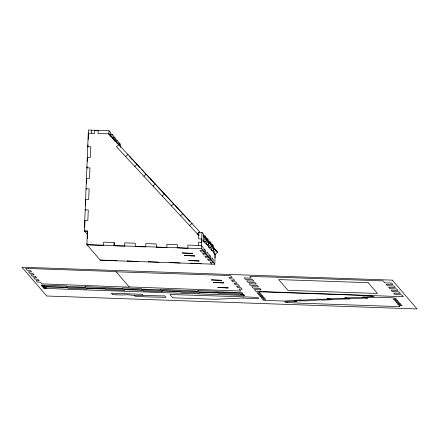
<?xml version="1.0" encoding="UTF-8"?>
<svg xmlns="http://www.w3.org/2000/svg" width="439" height="439" viewBox="0 0 439 439"><rect width="100%" height="100%" fill="white"/><g stroke="black" fill="none" stroke-linecap="round" stroke-linejoin="round"><path stroke-width="0.66" d="M87.586 234.684L84.343 230.914L88.393 130.054L109.053 130.778L110.727 132.721L110.601 135.805L108.927 133.862L109.053 130.778M84.711 227.21L84.947 221.289M85.578 205.507L85.61 199.35L88.7 199.46L89.122 188.94L86.033 188.83L86.242 189.072M86.478 183.151L86.456 178.311L89.545 178.415L89.968 167.896L86.878 167.786L87.087 168.027L87.136 166.71M87.35 161.453L87.301 157.266L90.39 157.376L90.813 146.851L87.723 146.747L87.932 146.988L88.014 144.947M88.234 139.503L88.448 134.06M213.623 249.319L213.491 252.529L215.165 254.472L214.77 264.223L100.301 260.228L86.884 244.627L87.427 231.024L84.343 230.914M91.356 133.247L91.482 130.163M87.141 243.508L87.092 244.874L103.73 245.456L103.642 242.125L114.178 242.498L114.261 245.824L124.786 246.191L124.698 242.86L135.228 243.233L135.316 246.559L145.841 246.927L145.753 243.596L156.284 243.969L156.366 247.294L166.897 247.662L166.809 244.331L177.34 244.704L177.219 247.788M87.334 238.745L87.58 232.621M111.983 134.186L111.857 137.27L113.119 138.735L113.246 135.651L111.983 134.186L110.721 134.142M114.502 137.116L114.381 140.2L115.638 141.66L115.764 138.576L114.502 137.116L113.24 137.072M116.719 143.119L116.845 140.036L115.501 139.986M118.003 143.965L118.102 141.501L116.845 140.036M114.047 245.577L114.173 242.493M119.238 146.05L119.364 142.966L118.02 142.916M120.5 147.509L120.621 144.426L119.364 142.966M198.39 245.434L198.521 242.098L201.814 242.449L201.951 239.112L198.658 238.767L198.916 232.346L202 232.456L203.674 234.399L203.416 240.819L204.678 242.279M214.77 264.223L201.358 248.628L202 232.456M204.832 238.432L204.936 235.864L203.701 235.82M206.067 240.534L205.935 243.744L207.197 245.209M206.116 239.25L206.193 237.329L204.936 235.864M207.373 240.715L207.455 238.789L206.22 238.75M208.585 243.464L208.454 246.674L209.716 248.139M208.635 242.18L208.712 240.254L207.455 238.789M209.891 243.645L209.974 241.719L208.119 241.653M211.104 246.394L210.972 249.599L212.235 251.064M211.154 245.11L211.23 243.184L209.974 241.719M212.388 247.212L212.492 244.649L210.638 244.583M213.672 248.035L213.749 246.109L212.492 244.649M214.956 254.23L215.028 257.808M125.636 156.602L127.908 154.495L128.117 154.737M134.784 166.458L137.05 164.351L137.259 164.592M143.926 176.308L146.198 174.206L146.401 174.448M153.068 186.163L155.34 184.056L155.549 184.298M162.216 196.019L164.482 193.912L164.691 194.153M171.358 205.869L173.63 203.767L173.833 204.003M180.506 215.725L182.772 213.617L182.981 213.859M189.648 225.58L191.92 223.473L192.123 223.714M205.814 238.591L203.548 240.698L204.804 242.158L207.076 240.056L203.537 236.133M208.333 241.521L206.067 243.623L207.323 245.088L209.595 242.981L203.427 236.122M210.852 244.446L208.585 246.553L209.842 248.019L212.114 245.911L208.113 241.499M212.361 250.943L214.633 248.842L213.37 247.376L211.104 249.478L212.361 250.943L210.994 249.467M215.889 250.301L213.623 252.409L215.291 254.351L217.563 252.249L213.612 247.843M134.482 295.469C144.596 294.893 154.632 296.001 164.773 295.886L166.013 297.324L145.644 296.846L135.152 296.248L134.482 295.469L127.497 294.734L121.883 294.992L112.625 294.668L111.385 293.225L142.247 294.306L142.916 295.085M97.688 130.613L94.819 130.279L94.692 133.363L88.272 133.143L88.475 133.379M108.927 133.862L98.029 133.483L98.149 130.399L98.358 130.635M84.551 231.155L87.635 231.26L87.427 231.024M86.884 244.627L201.358 248.628M100.097 259.987L116.939 260.81M116.17 271.807L230.437 275.56L232.105 277.503L229.015 277.393L230.277 278.858L233.361 278.968L234.624 280.428L231.534 280.323L232.796 281.783L235.88 281.893L237.142 283.358L234.053 283.248L235.315 284.713L238.399 284.823L239.661 286.283L236.572 286.179L237.834 287.644L240.918 287.748L242.18 289.213L239.09 289.103L240.764 291.052L129.176 286.919M139.97 167.671L129.307 156.18L132.402 159.78M141.358 169.169L157.118 186.147M158.04 187.146L173.8 204.124M174.727 205.123L190.021 221.602M110.551 136.041L111.418 136.979M113.07 138.971L115.21 141.353M205.946 239.052L209.595 242.981M209.376 242.959L212.114 245.911M210.983 244.907L214.633 248.842M213.486 247.854L217.563 252.249M198.999 235.672L116.494 146.747L118.766 144.645L118.969 144.886M202.983 240.193L204.804 242.158M203.784 241.165L204.695 242.147M205.957 243.612L207.323 245.088M208.476 246.542L209.842 248.019M213.48 252.403L215.291 254.351M198.565 235.293L197.309 233.833L199.58 231.732L108.751 133.857L108.96 134.098M109.13 134.279L110.595 135.98M211.686 264.119L210.012 262.171L213.102 262.281L213.222 259.197L211.966 257.731L211.839 260.815L208.755 260.711L207.493 259.246L210.583 259.35L210.704 256.266L209.447 254.807L209.321 257.891L206.237 257.781L204.975 256.316L208.064 256.425L208.185 253.341L206.928 251.876L206.802 254.96L203.718 254.85L202.456 253.391L205.545 253.495L205.666 250.411L204.409 248.946L204.283 252.03L201.199 251.926L199.937 250.46L203.027 250.57L203.147 247.486L201.474 245.538L187.865 245.066L187.952 248.397L177.213 247.783M201.161 263.751L190.427 263.142L190.63 263.384M180.105 263.016L169.372 262.407L169.575 262.648M159.05 262.281L148.316 261.671L148.525 261.913M137.994 261.545L127.261 260.936L127.469 261.178M85.396 210.111L85.188 209.875L88.272 209.979L87.849 220.499L84.765 220.394L84.974 220.636M243.398 297.993L215.329 299.283L172.746 297.796L169.898 294.481L247.656 296.962L258.148 297.565L258.818 298.339L250.384 298.729L243.398 297.993M300.309 299.958L284.017 301.061L263.537 300.347L262.626 299.288L265.71 299.393L265.008 298.575L261.918 298.465L261.216 297.647L264.3 297.757L263.598 296.94L260.514 296.83L259.806 296.012L262.895 296.116L262.187 295.299L259.103 295.195L258.401 294.371L261.485 294.481L260.782 293.664L257.693 293.554L256.991 292.736L260.075 292.846L259.164 291.787L360.024 295.304L370.757 295.913L374.286 296.539L362.537 297.099L364.864 297.346L344.758 297.916L347.084 298.163L338.195 298.569L335.868 298.328L326.978 298.734L329.305 298.981L320.415 299.387L318.088 299.14L302.641 300.205L300.309 299.958M303.053 300.682L294.163 301.094L296.49 301.341L287.6 301.747L287.825 302.005L284.741 301.9L288.269 302.526L299.003 303.135L399.863 306.652L398.952 305.593L402.036 305.703L401.334 304.885L398.244 304.776L397.542 303.958L400.626 304.068L399.924 303.245L396.84 303.14L396.132 302.323L399.221 302.427L398.513 301.609L395.429 301.5L394.727 300.682L397.811 300.792L397.108 299.974L394.019 299.864L393.317 299.047L396.401 299.151L395.49 298.092L388.861 297.631L375.01 297.379L365.275 297.829L367.608 298.07L347.496 298.641L349.828 298.888L329.722 299.458L332.049 299.705L323.159 300.111L320.832 299.87L305.379 300.929L303.053 300.682M192.419 253.319L182.13 252.957L192.622 253.555L192.419 253.319M194.587 255.838L184.298 255.476L194.795 256.08L194.587 255.838M198.922 260.876L188.633 260.519L199.13 261.117L198.922 260.876M392.274 280.142L21.95 267.214L46.726 296.012L417.05 308.946L392.274 280.142M28.661 268.52L25.577 268.41L27.245 270.353L30.335 270.462L31.592 271.928L28.508 271.818L29.764 273.283L32.854 273.393L34.11 274.852L31.026 274.748L32.283 276.213L35.372 276.318L36.629 277.783L33.545 277.673L34.802 279.138L37.891 279.248L39.148 280.713L36.064 280.603L37.32 282.068L40.41 282.173L41.875 283.879L129.384 287.166L115.967 271.565L28.661 268.52M277.591 277.207L249.824 276.466L251.289 278.172L244.249 277.925L245.511 279.391L252.546 279.638L253.808 281.097L246.767 280.856L248.03 282.315L255.064 282.562L256.327 284.028L249.286 283.781L250.548 285.246L257.336 285.482L258.593 286.947L251.805 286.711L253.067 288.176L259.855 288.412L261.112 289.877L254.324 289.636L255.789 291.342L403.331 296.726L401.658 294.783L394.935 294.547L393.679 293.082L400.401 293.318L399.139 291.853L392.417 291.617L391.16 290.157L397.882 290.388L396.62 288.928L389.898 288.692L388.641 287.227L395.363 287.463L394.101 285.998L387.379 285.762L386.122 284.296L392.845 284.532L391.583 283.067L384.86 282.837L383.192 280.889L277.591 277.207M368.14 282.672L278.677 279.572L287.968 290.371L377.43 293.471L368.14 282.672M221.497 280.252L211.208 279.89L221.7 280.488L221.497 280.252M223.665 282.771L213.376 282.409L223.868 283.012L223.665 282.771M228 287.808L217.711 287.452L228.203 288.05L228 287.808M66.141 285.992L41.145 285.12L41.573 285.619L44.882 285.981L41.798 285.877L42.018 286.135L67.222 287.249L242.816 293.378L242.388 292.879L239.079 292.511L217.168 291.748L216.74 291.249L197.912 290.591L198.346 291.09L160.262 289.274L160.696 289.773L141.868 289.12L141.44 288.621L122.613 287.962L123.046 288.461L84.963 286.645L85.396 287.144L66.569 286.491L66.141 285.992M67.633 287.726L42.638 286.854L43.368 287.704L46.677 288.072L43.593 287.962L43.812 288.22L69.016 289.334L244.616 295.463L244.183 294.964L240.874 294.596L243.963 294.706L243.738 294.448L218.743 293.576L218.249 293L199.421 292.341L199.915 292.917L181.093 292.259L180.599 291.683L161.772 291.03L162.265 291.6L143.443 290.947L142.933 290.355L124.111 289.702L124.616 290.289L105.794 289.63L105.283 289.043L86.461 288.385L86.966 288.972L68.144 288.319L67.633 287.726"/></g></svg>
